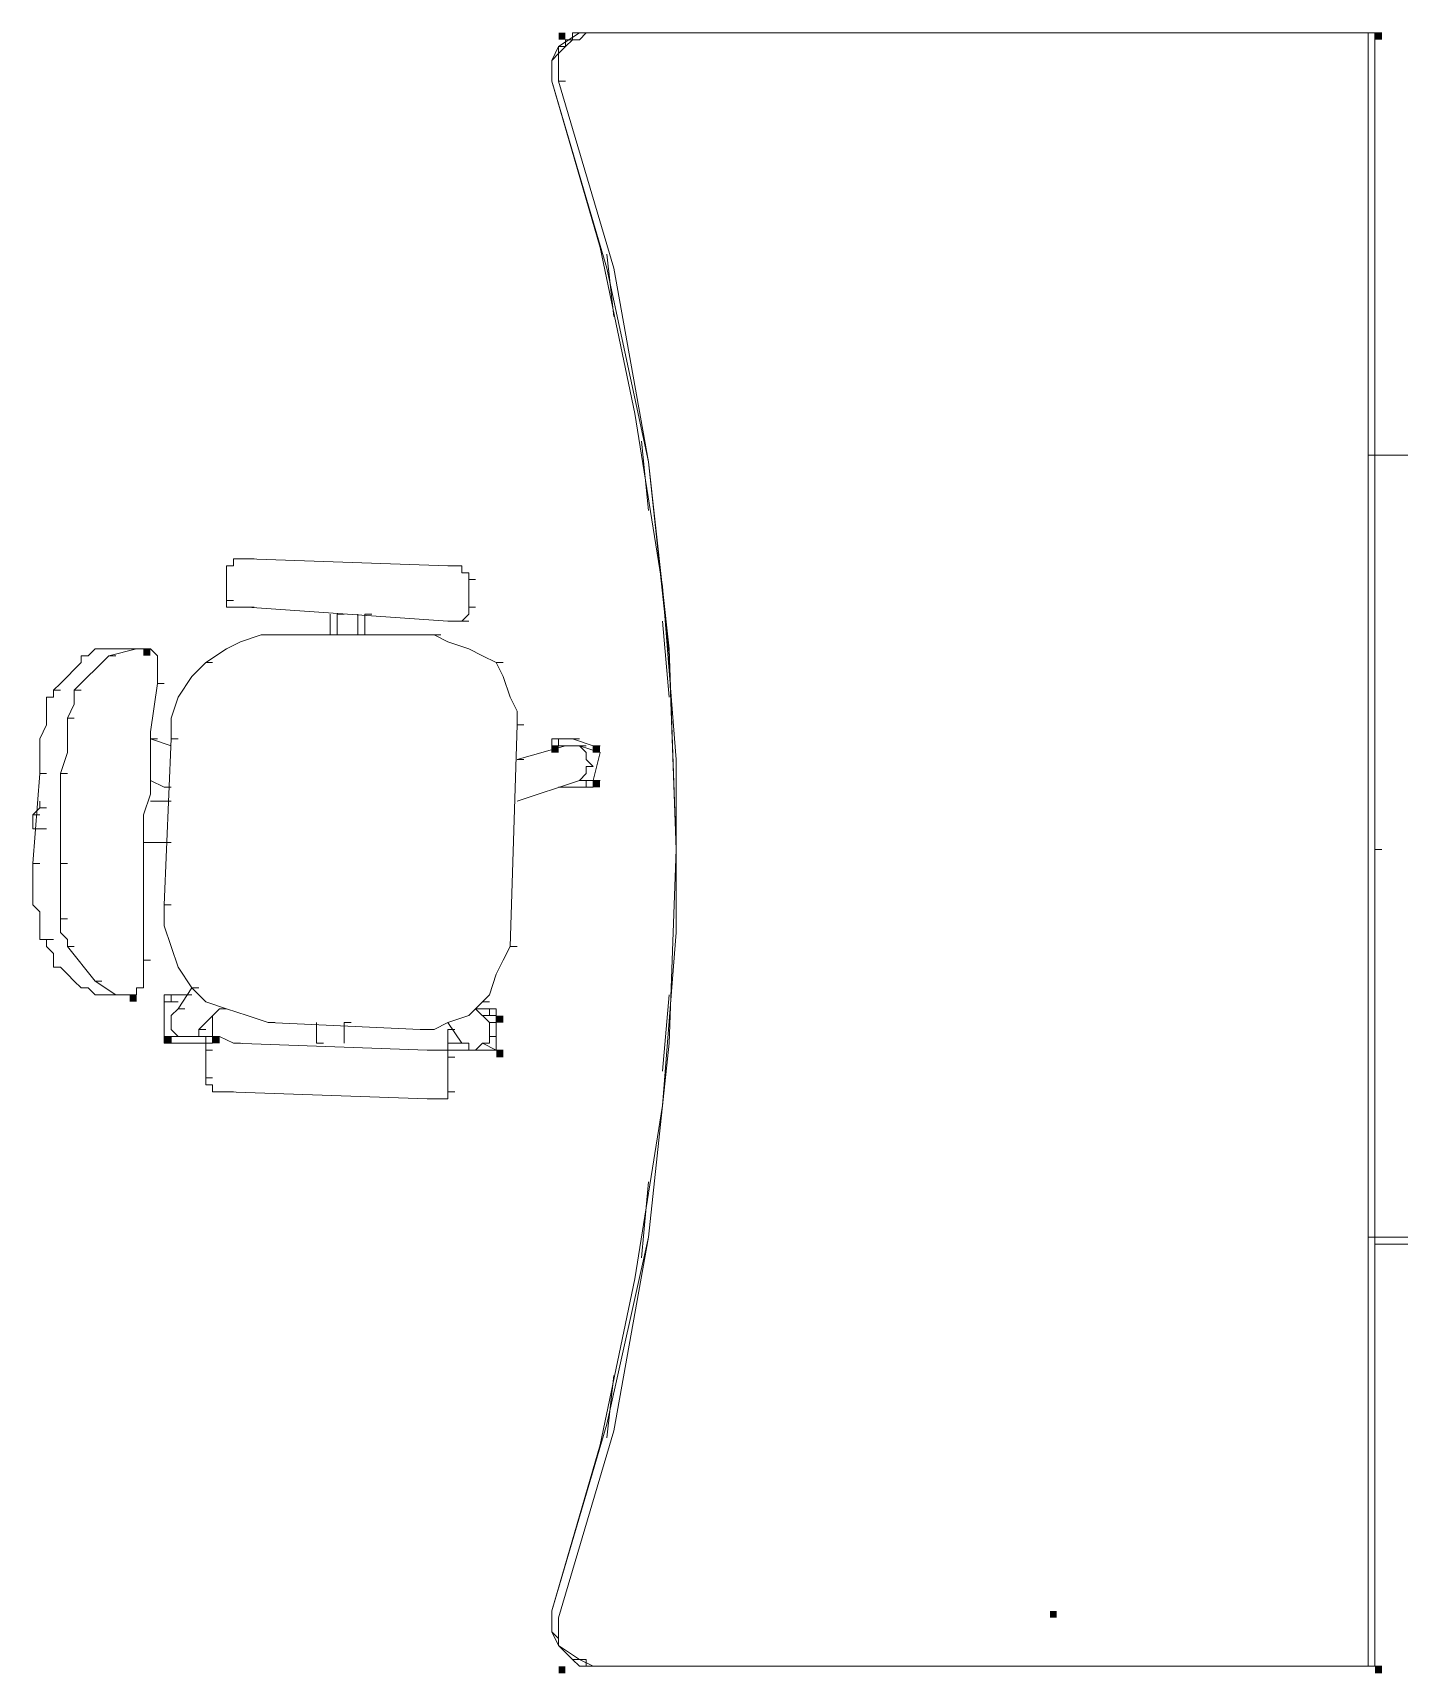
# Model space of a CAD drawing. Header units: millimetres. Extents: x 521 to 148073, y -17811 to 32040.
# Drawn here: x 139626 to 141292, y -17634 to -15635 of the extents above; entities that cross this region are included whole.
import ezdxf

# ---------------------------------------------------------------- set-up
doc = ezdxf.new("R2010")
doc.units = ezdxf.units.MM
doc.layers.add('PDF_Celobarevné výplně', color=7, linetype='Continuous')
doc.layers.add('PDF_Geometrie', color=7, linetype='Continuous', true_color=0xbdbdbd)

msp = doc.modelspace()

# ---------------------------------------------------------------- linework, layer by layer
at = {"layer": 'PDF_Celobarevné výplně', "lineweight": 18, "transparency": 33554559}
for points in [[(140267.1, -15635.3), (140267.1, -15643.7), (140275.5, -15635.3), (140275.5, -15643.7)], [(141262.2, -15635.3), (141262.2, -15643.7), (141270.7, -15635.3), (141270.7, -15643.7)], [(139761.1, -16385.8), (139761.1, -16394.3), (139769.5, -16385.8), (139769.5, -16394.3)], [(140258.7, -16503.9), (140258.7, -16512.3), (140267.1, -16503.9), (140267.1, -16512.3)], [(140309.3, -16503.9), (140309.3, -16512.3), (140317.7, -16503.9), (140317.7, -16512.3)], [(140309.3, -16546.1), (140309.3, -16554.5), (140317.7, -16546.1), (140317.7, -16554.5)], [(139744.2, -16807.5), (139744.2, -16815.9), (139752.7, -16807.5), (139752.7, -16815.9)], [(140191.2, -16832.8), (140191.2, -16841.2), (140199.6, -16832.8), (140199.6, -16841.2)], [(139786.4, -16858.1), (139786.4, -16866.5), (139794.8, -16858.1), (139794.8, -16866.5)], [(139845.4, -16858.1), (139845.4, -16866.5), (139853.9, -16858.1), (139853.9, -16866.5)], [(140191.2, -16875), (140191.2, -16883.4), (140199.6, -16875), (140199.6, -16883.4)], [(140865.9, -17558.1), (140865.9, -17566.5), (140874.3, -17558.1), (140874.3, -17566.5)], [(140267.1, -17625.5), (140267.1, -17634), (140275.5, -17625.5), (140275.5, -17634)], [(141262.2, -17625.5), (141262.2, -17634), (141270.7, -17625.5), (141270.7, -17634)]]:
    msp.add_solid(points, dxfattribs=at)
at = {"layer": 'PDF_Geometrie', "lineweight": 18}
for points in [[(140300.8, -17617.1), (140292.4, -17617.1), (140309.3, -17625.5), (141253.8, -17625.5), (141253.8, -15635.3), (140309.3, -15635.3), (140292.4, -15635.3), (140284, -15635.3), (140284, -15643.7), (140275.5, -15643.7), (140275.5, -15652.1), (140267.1, -15652.1), (140267.1, -15660.6), (140258.7, -15669), (140258.7, -15694.3), (140317.7, -15896.7), (140359.9, -16099.1), (140393.6, -16309.9), (140410.5, -16520.8), (140410.5, -16731.6), (140393.6, -16942.4), (140359.9, -17153.3), (140317.7, -17355.7), (140258.7, -17558.1), (140258.7, -17566.5), (140258.7, -17574.9), (140258.7, -17583.4), (140267.1, -17600.2), (140275.5, -17608.7), (140284, -17617.1), (140292.4, -17617.1), (140267.1, -17600.2), (140267.1, -17591.8), (140258.7, -17583.4), (140258.7, -17558.1), (140326.1, -17330.4), (140376.7, -17102.7), (140402, -16866.5), (140410.5, -16630.4), (140402, -16385.8), (140376.7, -16158.1), (140326.1, -15922), (140258.7, -15694.3), (140258.7, -15685.9), (140258.7, -15677.4), (140258.7, -15669), (140267.1, -15652.1), (140292.4, -15635.3), (140300.8, -15635.3), (140309.3, -15635.3), (141253.8, -15635.3), (141253.8, -17625.5), (140309.3, -17625.5), (140300.8, -17625.5)], [(140326.1, -15905.1), (140334.6, -15981)], [(140368.3, -16132.8), (140376.7, -16217.2)], [(140393.6, -16352.1), (140402, -16444.9)], [(139685.2, -16436.4), (139676.8, -16436.4), (139718.9, -16394.3), (139676.8, -16436.4)], [(140199.6, -16402.7), (140191.2, -16402.7), (140199.6, -16419.6), (140208.1, -16444.9), (140216.5, -16461.7), (140216.5, -16478.6), (140216.5, -16461.7), (140208.1, -16444.9), (140199.6, -16419.6), (140191.2, -16402.7)], [(139676.8, -16470.2), (139668.3, -16470.2), (139676.8, -16453.3), (139676.8, -16436.4), (139676.8, -16453.3), (139668.3, -16470.2)], [(140224.9, -16478.6), (140216.5, -16478.6), (140208.1, -16748.5), (140216.5, -16478.6)], [(140258.7, -16503.9), (140258.7, -16495.5), (140267.1, -16495.5), (140267.1, -16503.9)], [(140317.7, -16546.1), (140292.4, -16546.1), (140300.8, -16537.6), (140300.8, -16529.2), (140309.3, -16529.2), (140300.8, -16520.8), (140300.8, -16512.3), (140292.4, -16503.9), (140300.8, -16503.9), (140292.4, -16503.9), (140317.7, -16512.3), (140309.3, -16546.1)], [(140309.3, -16512.3), (140309.3, -16503.9)], [(140300.8, -16554.5), (140300.8, -16546.1), (140309.3, -16546.1), (140309.3, -16554.5)], [(140410.5, -16579.8), (140410.5, -16672.6)], [(139676.8, -16748.5), (139668.3, -16748.5), (139668.3, -16740), (139659.9, -16731.6), (139659.9, -16714.7), (139659.9, -16731.6), (139668.3, -16740), (139668.3, -16748.5)], [(139710.5, -16790.6), (139702.1, -16790.6), (139668.3, -16748.5), (139702.1, -16790.6)], [(140216.5, -16748.5), (140208.1, -16748.5), (140199.6, -16765.3), (140191.2, -16782.2), (140182.8, -16807.5), (140174.3, -16815.9), (140182.8, -16807.5), (140191.2, -16782.2), (140199.6, -16765.3), (140208.1, -16748.5)], [(139786.4, -16815.9), (139786.4, -16807.5), (139794.8, -16807.5), (139794.8, -16815.9)], [(139921.3, -16841.2), (139912.9, -16841.2), (139887.6, -16832.8), (139862.3, -16824.4), (139837, -16815.9), (139820.1, -16799.1), (139837, -16815.9), (139862.3, -16824.4), (139887.6, -16832.8), (139912.9, -16841.2)], [(140402, -16807.5), (140393.6, -16900.3)], [(139786.4, -16815.9), (139794.8, -16815.9)], [(140182.8, -16815.9), (140174.3, -16815.9), (140157.5, -16832.8), (140132.2, -16841.2), (140115.3, -16849.7), (140098.4, -16849.7), (140115.3, -16849.7), (140132.2, -16841.2), (140157.5, -16832.8), (140174.3, -16815.9)], [(140182.8, -16832.8), (140182.8, -16824.4), (140191.2, -16824.4), (140191.2, -16832.8)], [(140106.9, -16849.7), (140098.4, -16849.7), (139912.9, -16841.2), (140098.4, -16849.7)], [(139786.4, -16866.5), (139786.4, -16858.1), (139794.8, -16858.1), (139794.8, -16866.5)], [(139837, -16866.5), (139837, -16858.1), (139845.4, -16858.1), (139845.4, -16866.5)], [(140132.2, -16875), (140132.2, -16866.5)], [(140132.2, -16875), (140140.6, -16875)], [(140182.8, -16875), (140191.2, -16875)], [(140376.7, -17035.2), (140368.3, -17128)], [(140334.6, -17271.3), (140326.1, -17347.2)]]:
    msp.add_lwpolyline(points, close=True, dxfattribs=at)
for points in [[(140326.1, -17625.5), (140292.4, -17625.5), (140284, -17617.1), (140275.5, -17608.7), (140267.1, -17600.2), (140267.1, -17566.5), (140334.6, -17338.8), (140376.7, -17102.7), (140402, -16866.5), (140410.5, -16630.4), (140402, -16394.3), (140376.7, -16158.1), (140334.6, -15922), (140267.1, -15694.3), (140275.5, -15694.3), (140267.1, -15694.3), (140267.1, -15660.6), (140275.5, -15652.1), (140284, -15643.7), (140292.4, -15643.7), (140300.8, -15635.3), (140317.7, -15635.3), (141270.7, -15635.3)], [(140275.5, -15643.7), (140275.5, -15643.7)], [(140292.4, -15635.3), (140292.4, -15635.3)], [(140292.4, -15635.3), (140292.4, -15635.3)], [(140300.8, -15635.3), (140300.8, -15635.3)], [(140309.3, -15635.3), (140309.3, -15635.3)], [(141262.2, -15635.3), (141262.2, -17625.5), (141270.7, -17625.5), (140317.7, -17625.5)], [(140258.7, -15669), (140258.7, -15669)], [(140258.7, -15669), (140258.7, -15669)], [(140267.1, -15652.1), (140267.1, -15652.1)], [(140267.1, -15652.1), (140267.1, -15652.1)], [(140267.1, -15660.6), (140267.1, -15660.6)], [(140258.7, -15677.4), (140258.7, -15677.4)], [(140258.7, -15685.9), (140258.7, -15685.9)], [(140359.9, -16099.1), (140359.9, -16099.1)], [(141253.8, -16149.7), (141253.8, -16149.7)], [(141253.8, -16149.7), (141751.4, -16149.7), (141253.8, -16149.7), (141751.4, -16149.7)], [(141253.8, -16149.7), (141253.8, -16149.7)], [(140157.5, -16335.2), (140157.5, -16301.5), (140165.9, -16301.5), (140157.5, -16301.5), (140157.5, -16293.1), (140149, -16293.1), (140149, -16284.6), (140132.2, -16284.6), (139887.6, -16276.2), (139896, -16276.2), (139870.7, -16276.2), (139870.7, -16284.6), (139862.3, -16284.6), (139862.3, -16293.1), (139862.3, -16326.8), (139870.7, -16326.8)], [(139862.3, -16326.8), (139862.3, -16335.2), (139879.2, -16335.2)], [(139870.7, -16335.2), (139896, -16335.2), (139887.6, -16335.2), (140132.2, -16352.1), (140157.5, -16352.1)], [(139988.8, -16343.7), (139988.8, -16369), (139997.2, -16369), (139997.2, -16343.7), (140005.7, -16343.7)], [(140022.5, -16343.7), (140022.5, -16369), (140031, -16369), (140031, -16343.7), (140039.4, -16343.7)], [(140149, -16352.1), (140157.5, -16343.7), (140157.5, -16335.2), (140165.9, -16335.2)], [(139938.2, -16369), (139904.5, -16369), (139879.2, -16377.4), (139862.3, -16385.8), (139837, -16402.7), (139845.4, -16402.7)], [(140115.3, -16369), (139938.2, -16369), (139946.6, -16369)], [(140191.2, -16402.7), (140174.3, -16394.3), (140157.5, -16385.8), (140132.2, -16377.4), (140115.3, -16369), (140123.7, -16369)], [(139727.4, -16385.8), (139702.1, -16385.8), (139693.6, -16394.3), (139685.2, -16394.3), (139685.2, -16402.7), (139676.8, -16411.1), (139668.3, -16419.6), (139659.9, -16428), (139651.5, -16436.4), (139659.9, -16436.4)], [(139735.8, -16385.8), (139727.4, -16385.8), (139752.7, -16385.8), (139718.9, -16394.3), (139727.4, -16394.3), (139718.9, -16394.3), (139752.7, -16385.8)], [(139761.1, -16385.8), (139752.7, -16385.8), (139761.1, -16385.8)], [(139778, -16428), (139778, -16394.3), (139769.5, -16385.8), (139761.1, -16385.8), (139769.5, -16385.8)], [(139837, -16402.7), (139820.1, -16419.6), (139803.3, -16444.9), (139794.8, -16470.2), (139794.8, -16495.5), (139803.3, -16495.5)], [(139761.1, -16765.3), (139761.1, -16588.2), (139769.5, -16562.9), (139769.5, -16487), (139778, -16428), (139786.4, -16428)], [(139651.5, -16436.4), (139651.5, -16444.9), (139643, -16444.9), (139643, -16478.6), (139634.6, -16495.5), (139634.6, -16537.6), (139643, -16537.6)], [(139668.3, -16537.6), (139659.9, -16537.6), (139668.3, -16512.3), (139668.3, -16470.2), (139668.3, -16512.3), (139659.9, -16537.6), (139668.3, -16537.6), (139659.9, -16537.6), (139659.9, -16647.3), (139659.9, -16714.7), (139668.3, -16714.7), (139659.9, -16714.7), (139659.9, -16647.3)], [(139794.8, -16503.9), (139769.5, -16495.5), (139778, -16495.5)], [(139794.8, -16495.5), (139786.4, -16697.9), (139794.8, -16697.9)], [(140258.7, -16512.3), (140258.7, -16503.9), (140267.1, -16503.9), (140258.7, -16503.9), (140275.5, -16503.9), (140216.5, -16520.8), (140224.9, -16520.8)], [(140267.1, -16495.5), (140292.4, -16495.5)], [(140292.4, -16503.9), (140275.5, -16503.9), (140284, -16503.9)], [(140284, -16495.5), (140309.3, -16503.9), (140317.7, -16503.9)], [(140309.3, -16503.9), (140309.3, -16503.9)], [(140309.3, -16512.3), (140309.3, -16512.3)], [(139634.6, -16537.6), (139626.2, -16647.3), (139634.6, -16647.3)], [(139659.9, -16537.6), (139659.9, -16647.3), (139668.3, -16647.3)], [(139769.5, -16546.1), (139786.4, -16554.5), (139794.8, -16554.5)], [(140216.5, -16571.4), (140292.4, -16546.1), (140300.8, -16546.1)], [(140284, -16554.5), (140267.1, -16554.5), (140275.5, -16554.5)], [(140309.3, -16554.5), (140284, -16554.5), (140292.4, -16554.5)], [(139634.6, -16571.4), (139634.6, -16579.8), (139643, -16579.8), (139634.6, -16579.8), (139626.2, -16588.2)], [(139634.6, -16588.2), (139626.2, -16588.2), (139626.2, -16605.1), (139643, -16605.1)], [(139769.5, -16571.4), (139794.8, -16571.4)], [(139761.1, -16622), (139794.8, -16622)], [(139626.2, -16647.3), (139626.2, -16697.9), (139634.6, -16706.3), (139634.6, -16740), (139651.5, -16740)], [(141751.4, -17102.7), (141253.8, -17102.7), (141253.8, -16630.4)], [(141253.8, -16630.4), (141253.8, -16630.4)], [(141253.8, -16630.4), (141253.8, -16630.4)], [(141759.8, -17111.1), (141262.2, -17111.1), (141262.2, -16630.4), (141270.7, -16630.4)], [(139786.4, -16697.9), (139786.4, -16723.2), (139794.8, -16748.5), (139803.3, -16773.8), (139820.1, -16799.1), (139828.6, -16799.1)], [(139643, -16740), (139643, -16748.5), (139651.5, -16756.9), (139651.5, -16773.8), (139659.9, -16773.8), (139668.3, -16782.2), (139676.8, -16790.6), (139685.2, -16799.1), (139693.6, -16799.1), (139702.1, -16807.5), (139718.9, -16807.5)], [(139744.2, -16807.5), (139752.7, -16807.5), (139752.7, -16799.1), (139761.1, -16799.1), (139761.1, -16765.3), (139769.5, -16765.3)], [(139735.8, -16807.5), (139727.4, -16807.5), (139702.1, -16790.6), (139727.4, -16807.5), (139735.8, -16807.5), (139710.5, -16807.5)], [(139727.4, -16807.5), (139752.7, -16807.5)], [(139794.8, -16807.5), (139820.1, -16807.5)], [(139820.1, -16799.1), (139803.3, -16824.4), (139811.7, -16824.4)], [(139803.3, -16815.9), (139786.4, -16815.9), (139794.8, -16815.9), (139786.4, -16815.9), (139786.4, -16858.1), (139811.7, -16858.1)], [(139786.4, -16815.9), (139786.4, -16815.9)], [(139794.8, -16815.9), (139794.8, -16815.9)], [(139803.3, -16824.4), (139794.8, -16832.8), (139794.8, -16849.7), (139803.3, -16858.1), (139828.6, -16858.1), (139853.9, -16858.1), (139845.4, -16858.1), (139845.4, -16866.5), (139837, -16866.5), (139837, -16875), (139845.4, -16875)], [(139828.6, -16849.7), (139853.9, -16824.4), (139862.3, -16824.4)], [(140182.8, -16841.2), (140165.9, -16824.4), (140174.3, -16824.4), (140191.2, -16824.4)], [(140132.2, -16883.4), (140132.2, -16875), (140123.7, -16875), (140132.2, -16875), (140106.9, -16875), (139870.7, -16866.5), (139879.2, -16866.5), (139870.7, -16866.5), (139853.9, -16858.1), (139845.4, -16858.1), (139845.4, -16832.8)], [(139971.9, -16841.2), (139971.9, -16866.5), (139980.4, -16866.5)], [(140005.7, -16866.5), (140005.7, -16841.2), (140014.1, -16841.2)], [(140140.6, -16849.7), (140132.2, -16849.7), (140132.2, -16866.5), (140157.5, -16866.5), (140149, -16866.5), (140132.2, -16841.2)], [(140174.3, -16866.5), (140191.2, -16875), (140199.6, -16875), (140191.2, -16875), (140191.2, -16832.8), (140174.3, -16832.8), (140182.8, -16832.8)], [(140182.8, -16858.1), (140182.8, -16841.2), (140191.2, -16841.2)], [(139811.7, -16866.5), (139794.8, -16866.5), (139803.3, -16866.5)], [(139837, -16866.5), (139811.7, -16866.5), (139820.1, -16866.5)], [(139820.1, -16858.1), (139828.6, -16858.1), (139828.6, -16849.7), (139837, -16849.7)], [(140132.2, -16866.5), (140132.2, -16866.5)], [(140149, -16866.5), (140157.5, -16866.5), (140157.5, -16875), (140165.9, -16875), (140174.3, -16866.5), (140182.8, -16866.5), (140182.8, -16858.1), (140191.2, -16858.1)], [(139837, -16875), (139837, -16908.7), (139845.4, -16908.7)], [(140132.2, -16875), (140132.2, -16875)], [(140132.2, -16875), (140132.2, -16875)], [(140132.2, -16925.6), (140132.2, -16883.4), (140140.6, -16883.4)], [(140140.6, -16875), (140140.6, -16875)], [(140165.9, -16875), (140140.6, -16875), (140149, -16875)], [(140182.8, -16875), (140165.9, -16875), (140174.3, -16875)], [(140182.8, -16875), (140182.8, -16875)], [(140191.2, -16875), (140191.2, -16875)], [(139837, -16908.7), (139837, -16917.1), (139845.4, -16917.1), (139845.4, -16925.6), (139870.7, -16925.6)], [(139862.3, -16925.6), (140106.9, -16934), (140115.3, -16934)], [(140106.9, -16934), (140132.2, -16934), (140132.2, -16925.6), (140140.6, -16925.6)], [(141751.4, -17102.7), (141253.8, -17102.7), (141751.4, -17102.7)], [(141253.8, -17102.7), (141253.8, -17102.7)], [(141253.8, -17102.7), (141253.8, -17102.7)], [(140258.7, -17558.1), (140258.7, -17558.1)], [(140258.7, -17558.1), (140258.7, -17558.1)], [(140258.7, -17566.5), (140258.7, -17566.5)], [(140258.7, -17574.9), (140258.7, -17574.9)], [(140258.7, -17583.4), (140258.7, -17583.4)], [(140258.7, -17583.4), (140258.7, -17583.4)], [(140267.1, -17591.8), (140267.1, -17591.8)], [(140267.1, -17600.2), (140267.1, -17600.2)], [(140267.1, -17600.2), (140267.1, -17600.2)], [(140275.5, -17608.7), (140275.5, -17608.7)], [(140275.5, -17608.7), (140275.5, -17608.7)], [(140284, -17617.1), (140284, -17617.1)], [(140292.4, -17617.1), (140292.4, -17617.1)], [(140292.4, -17617.1), (140292.4, -17617.1)], [(140309.3, -17625.5), (140309.3, -17625.5)], [(140309.3, -17625.5), (140309.3, -17625.5)], [(140309.3, -17625.5), (140309.3, -17625.5)], [(141253.8, -17625.5), (141253.8, -17625.5)], [(141253.8, -17625.5), (141253.8, -17625.5)]]:
    msp.add_lwpolyline(points, dxfattribs=at)

doc.saveas('drawing.dxf')
